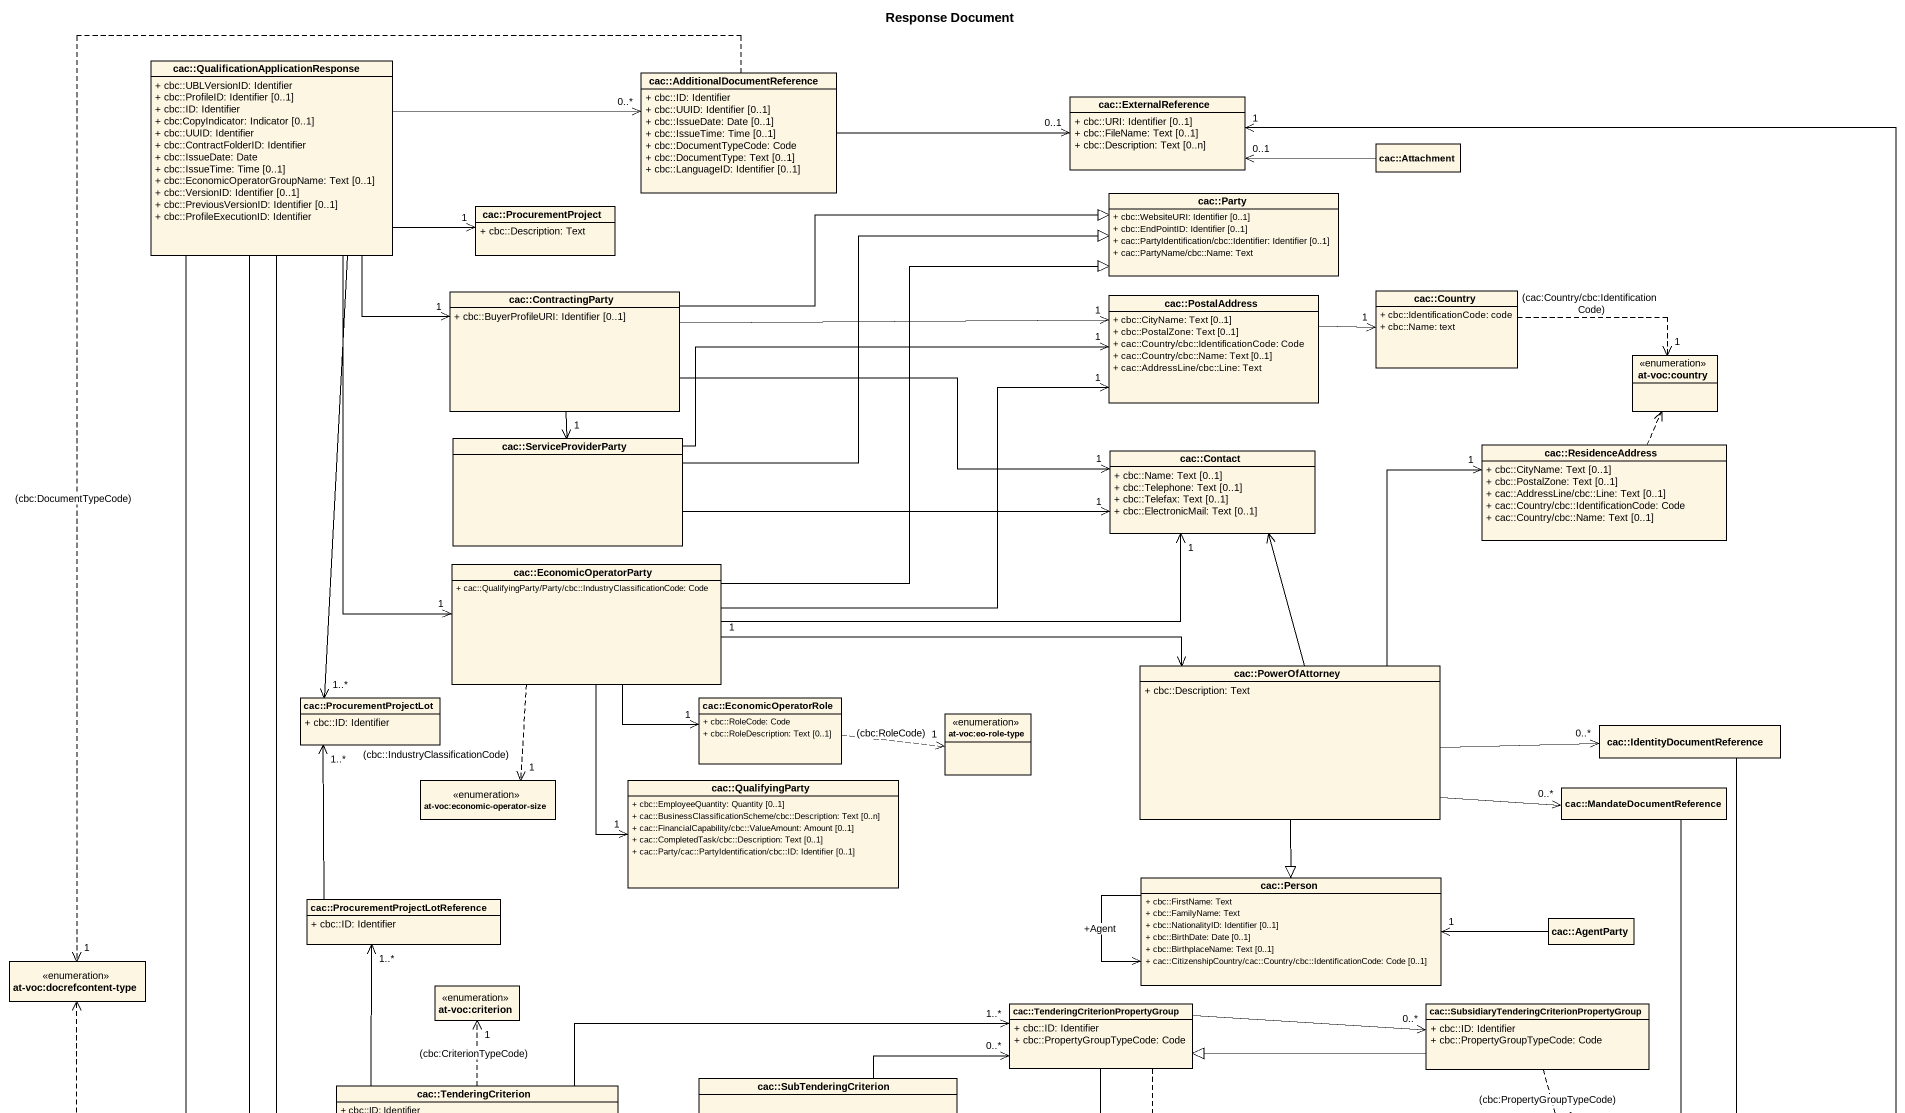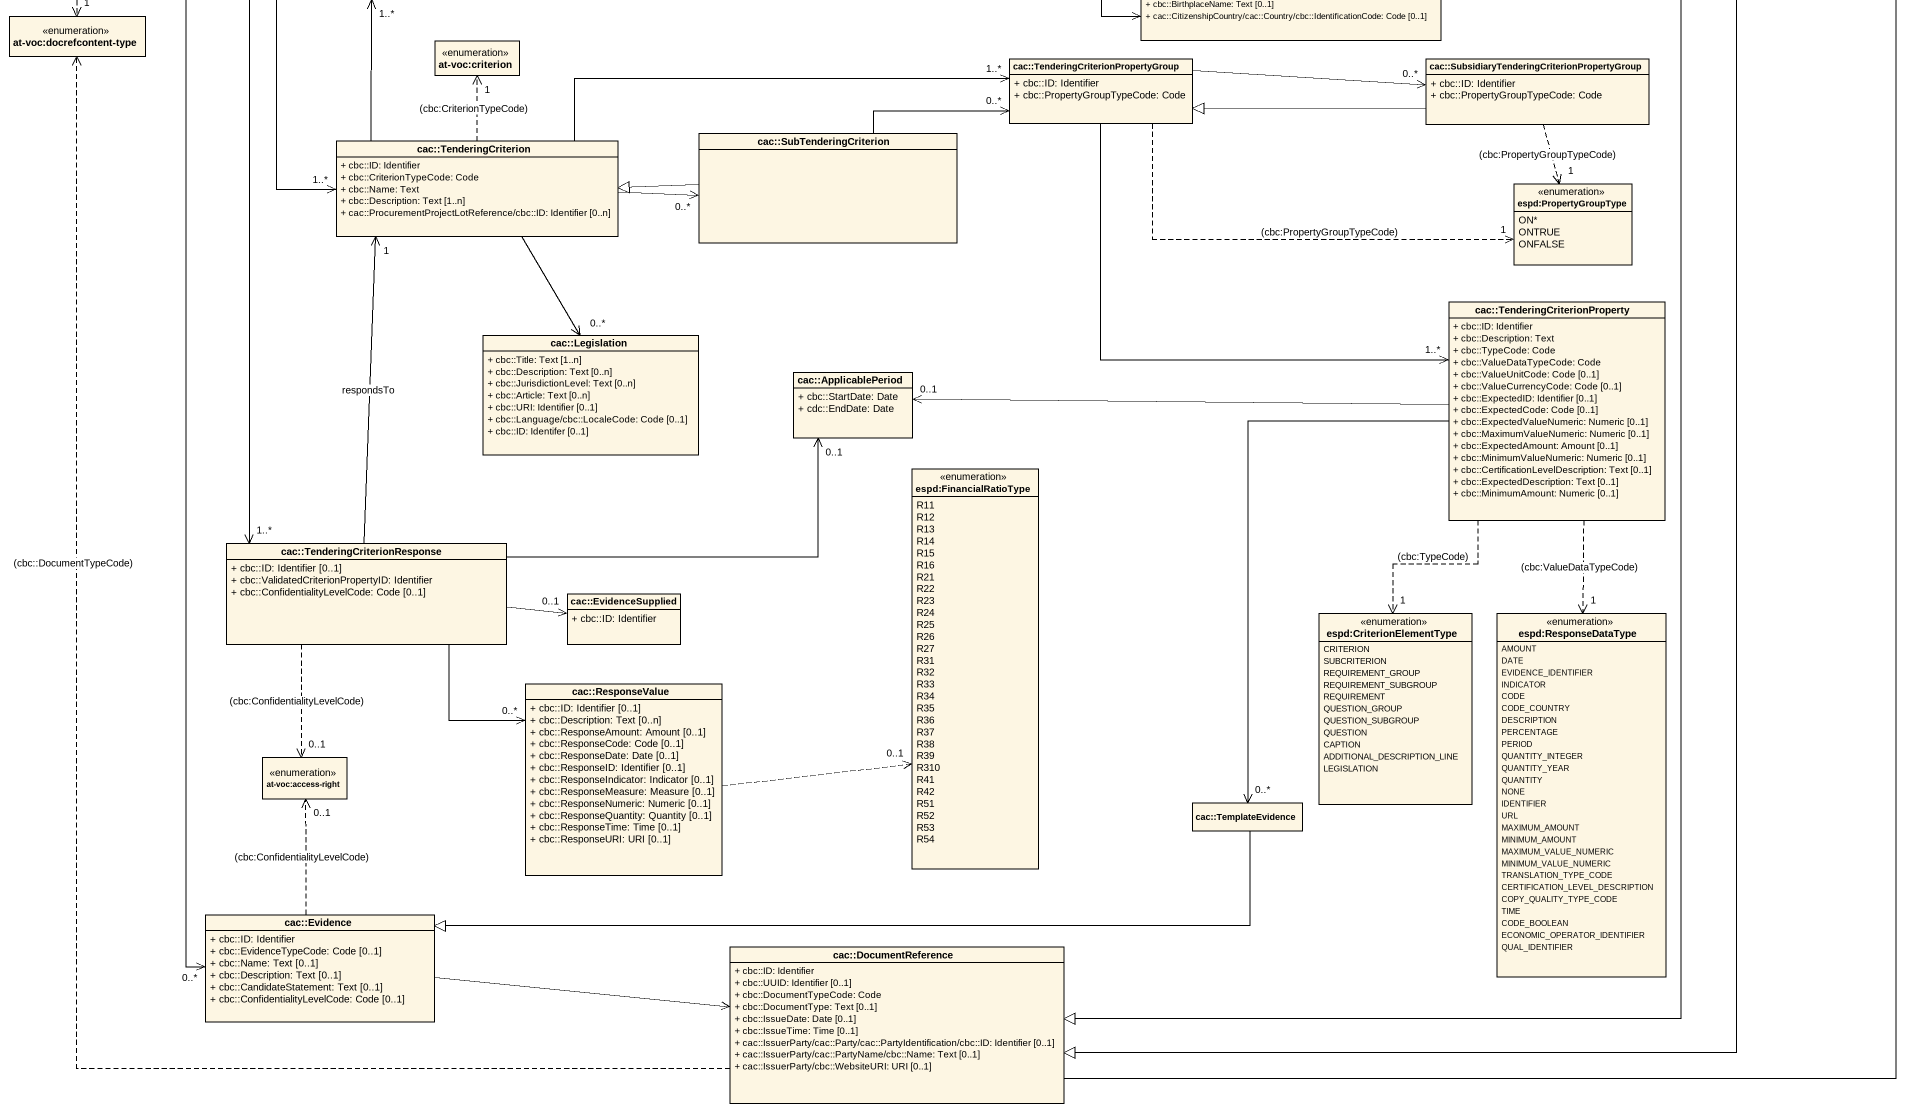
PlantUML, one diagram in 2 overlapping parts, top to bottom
@startuml
title Response Document
hide circle
hide empty members
skinparam classAttributeIconSize 0
class "cac::QualificationApplicationResponse" as cac_QualificationApplication {
  + cbc::UBLVersionID: Identifier
  + cbc::ProfileID: Identifier [0..1]
  + cbc::ID: Identifier
  + cbc:CopyIndicator: Indicator [0..1]
  + cbc::UUID: Identifier
  + cbc::ContractFolderID: Identifier
  + cbc::IssueDate: Date
  + cbc::IssueTime: Time [0..1]
  + cbc::EconomicOperatorGroupName: Text [0..1]
  + cbc::VersionID: Identifier [0..1]
  + cbc::PreviousVersionID: Identifier [0..1]
  + cbc::ProfileExecutionID: Identifier
}
class "cac::AdditionalDocumentReference" as cac_AdditionalDocumentRefere {
  + cbc::ID: Identifier
  + cbc::UUID: Identifier [0..1]
  + cbc::IssueDate: Date [0..1]
  + cbc::IssueTime: Time [0..1]
  + cbc::DocumentTypeCode: Code
  + cbc::DocumentType: Text [0..1]
  + cbc::LanguageID: Identifier [0..1]
}
class "cac::ExternalReference" as cac_ExternalReference {
  + cbc::URI: Identifier [0..1]
  + cbc::FileName: Text [0..1]
  + cbc::Description: Text [0..n]
}
class "cac::Attachment" as cac_Attachment
class "cac::Party" as cac_Party {
  + cbc::WebsiteURI: Identifier [0..1]
  + cbc::EndPointID: Identifier [0..1]
  + cac::PartyIdentification/cbc::Identifier: Identifier [0..1]
  + cac::PartyName/cbc::Name: Text
}
class "cac::ProcurementProject" as cac_ProcurementProject {
  + cbc::Description: Text
}
class "cac::ContractingParty" as cac_ContractingParty {
  + cbc::BuyerProfileURI: Identifier [0..1]
}
class "cac::PostalAddress" as cac_PostalAddress {
  + cbc::CityName: Text [0..1]
  + cbc::PostalZone: Text [0..1]
  + cac::Country/cbc::IdentificationCode: Code
  + cac::Country/cbc::Name: Text [0..1]
  + cac::AddressLine/cbc::Line: Text
}
class "cac::Country" as cac_Country {
  + cbc::IdentificationCode: code
  + cbc::Name: text
}
enum "at-voc:country" as at_voc_country
class "cac::ServiceProviderParty" as cac_ServiceProviderParty
class "cac::Contact" as cac_Contact {
  + cbc::Name: Text [0..1]
  + cbc::Telephone: Text [0..1]
  + cbc::Telefax: Text [0..1]
  + cbc::ElectronicMail: Text [0..1]
}
class "cac::ResidenceAddress" as cac_ResidenceAddress {
  + cbc::CityName: Text [0..1]
  + cbc::PostalZone: Text [0..1]
  + cac::AddressLine/cbc::Line: Text [0..1]
  + cac::Country/cbc::IdentificationCode: Code
  + cac::Country/cbc::Name: Text [0..1]
}
class "cac::EconomicOperatorParty" as cac_EconomicOperatorParty {
  + cac::QualifyingParty/Party/cbc::IndustryClassificationCode: Code
}
class "cac::PowerOfAttorney" as cac_PowerOfAttorney {
  + cbc::Description: Text
}
class "cac::ProcurementProjectLot" as cac_ProcurementProjectLot {
  + cbc::ID: Identifier
}
class "cac::EconomicOperatorRole" as cac_EconomicOperatorRole {
  + cbc::RoleCode: Code
  + cbc::RoleDescription: Text [0..1]
}
enum "at-voc:eo-role-type" as at_voc_eo_role_type
class "cac::IdentityDocumentReference" as cac_IdentityDocumentReferenc
enum "at-voc:economic-operator-size" as at_voc_economic_operator
class "cac::QualifyingParty" as cac_QualifyingParty {
  + cbc::EmployeeQuantity: Quantity [0..1]
  + cac::BusinessClassificationScheme/cbc::Description: Text [0..n]
  + cac::FinancialCapability/cbc::ValueAmount: Amount [0..1]
  + cac::CompletedTask/cbc::Description: Text [0..1]
  + cac::Party/cac::PartyIdentification/cbc::ID: Identifier [0..1]
}
class "cac::MandateDocumentReference" as cac_MandateDocumentReference
class "cac::Person" as cac_Person {
  + cbc::FirstName: Text
  + cbc::FamilyName: Text
  + cbc::NationalityID: Identifier [0..1]
  + cbc::BirthDate: Date [0..1]
  + cbc::BirthplaceName: Text [0..1]
  + cac::CitizenshipCountry/cac::Country/cbc::IdentificationCode: Code [0..1]
}
class "cac::ProcurementProjectLotReference" as cac_ProcurementProjectLotRef {
  + cbc::ID: Identifier
}
class "cac::AgentParty" as cac_AgentParty
enum "at-voc:docrefcontent-type" as at_voc_docrefcontent_type
enum "at-voc:criterion" as at_voc_criterion
class "cac::TenderingCriterionPropertyGroup" as cac_TenderingCriterionProper {
  + cbc::ID: Identifier
  + cbc::PropertyGroupTypeCode: Code
}
class "cac::SubsidiaryTenderingCriterionPropertyGroup" as cac_SubsidiaryTenderingCrite {
  + cbc::ID: Identifier
  + cbc::PropertyGroupTypeCode: Code
}
class "cac::TenderingCriterion" as cac_TenderingCriterion {
  + cbc::ID: Identifier
  + cbc::CriterionTypeCode: Code
  + cbc::Name: Text
  + cbc::Description: Text [1..n]
  + cac::ProcurementProjectLotReference/cbc::ID: Identifier [0..n]
}
class "cac::SubTenderingCriterion" as cac_SubTenderingCriterion
enum "espd:PropertyGroupType" as espd_PropertyGroupType {
  ON*
  ONTRUE
  ONFALSE
}
class "cac::TenderingCriterionProperty" as cac_TenderingCriterionProper_2 {
  + cbc::ID: Identifier
  + cbc::Description: Text
  + cbc::TypeCode: Code
  + cbc::ValueDataTypeCode: Code
  + cbc::ValueUnitCode: Code [0..1]
  + cbc::ValueCurrencyCode: Code [0..1]
  + cbc::ExpectedID: Identifier [0..1]
  + cbc::ExpectedCode: Code [0..1]
  + cbc::ExpectedValueNumeric: Numeric [0..1]
  + cbc::MaximumValueNumeric: Numeric [0..1]
  + cbc::ExpectedAmount: Amount [0..1]
  + cbc::MinimumValueNumeric: Numeric [0..1]
  + cbc::CertificationLevelDescription: Text [0..1]
  + cbc::ExpectedDescription: Text [0..1]
  + cbc::MinimumAmount: Numeric [0..1]
}
class "cac::Legislation" as cac_Legislation {
  + cbc::Title: Text [1..n]
  + cbc::Description: Text [0..n]
  + cbc::JurisdictionLevel: Text [0..n]
  + cbc::Article: Text [0..n]
  + cbc::URI: Identifier [0..1]
  + cbc::Language/cbc::LocaleCode: Code [0..1]
  + cbc::ID: Identifer [0..1]
}
class "cac::ApplicablePeriod" as cac_ApplicablePeriod {
  + cbc::StartDate: Date
  + cdc::EndDate: Date
}
enum "espd:FinancialRatioType" as espd_FinancialRatioType {
  R11
  R12
  R13
  R14
  R15
  R16
  R21
  R22
  R23
  R24
  R25
  R26
  R27
  R31
  R32
  R33
  R34
  R35
  R36
  R37
  R38
  R39
  R310
  R41
  R42
  R51
  R52
  R53
  R54
}
class "cac::TenderingCriterionResponse" as cac_TenderingCriterionRespon {
  + cbc::ID: Identifier [0..1]
  + cbc::ValidatedCriterionPropertyID: Identifier
  + cbc::ConfidentialityLevelCode: Code [0..1]
}
class "cac::EvidenceSupplied" as cac_EvidenceSupplied {
  + cbc::ID: Identifier
}
enum "espd:CriterionElementType" as espd_CriterionElementType {
  CRITERION
  SUBCRITERION
  REQUIREMENT_GROUP
  REQUIREMENT_SUBGROUP
  REQUIREMENT
  QUESTION_GROUP
  QUESTION_SUBGROUP
  QUESTION
  CAPTION
  ADDITIONAL_DESCRIPTION_LINE
  LEGISLATION
}
enum "espd:ResponseDataType" as espd_ResponseDataType {
  AMOUNT
  DATE
  EVIDENCE_IDENTIFIER
  INDICATOR
  CODE
  CODE_COUNTRY
  DESCRIPTION
  PERCENTAGE
  PERIOD
  QUANTITY_INTEGER
  QUANTITY_YEAR
  QUANTITY
  NONE
  IDENTIFIER
  URL
  MAXIMUM_AMOUNT
  MINIMUM_AMOUNT
  MAXIMUM_VALUE_NUMERIC
  MINIMUM_VALUE_NUMERIC
  TRANSLATION_TYPE_CODE
  CERTIFICATION_LEVEL_DESCRIPTION
  COPY_QUALITY_TYPE_CODE
  TIME
  CODE_BOOLEAN
  ECONOMIC_OPERATOR_IDENTIFIER
  QUAL_IDENTIFIER
}
class "cac::ResponseValue" as cac_ResponseValue {
  + cbc::ID: Identifier [0..1]
  + cbc::Description: Text [0..n]
  + cbc::ResponseAmount: Amount [0..1]
  + cbc::ResponseCode: Code [0..1]
  + cbc::ResponseDate: Date [0..1]
  + cbc::ResponseID: Identifier [0..1]
  + cbc::ResponseIndicator: Indicator [0..1]
  + cbc::ResponseMeasure: Measure [0..1]
  + cbc::ResponseNumeric: Numeric [0..1]
  + cbc::ResponseQuantity: Quantity [0..1]
  + cbc::ResponseTime: Time [0..1]
  + cbc::ResponseURI: URI [0..1]
}
enum "at-voc:access-right" as at_voc_access_right
class "cac::TemplateEvidence" as cac_TemplateEvidence
class "cac::Evidence" as cac_Evidence {
  + cbc::ID: Identifier
  + cbc::EvidenceTypeCode: Code [0..1]
  + cbc::Name: Text [0..1]
  + cbc::Description: Text [0..1]
  + cbc::CandidateStatement: Text [0..1]
  + cbc::ConfidentialityLevelCode: Code [0..1]
}
class "cac::DocumentReference" as cac_DocumentReference {
  + cbc::ID: Identifier
  + cbc::UUID: Identifier [0..1]
  + cbc::DocumentTypeCode: Code
  + cbc::DocumentType: Text [0..1]
  + cbc::IssueDate: Date [0..1]
  + cbc::IssueTime: Time [0..1]
  + cac::IssuerParty/cac::Party/cac::PartyIdentification/cbc::ID: Identifier [0..1]
  + cac::IssuerParty/cac::PartyName/cbc::Name: Text [0..1]
  + cac::IssuerParty/cbc::WebsiteURI: URI [0..1]
}
cac_QualificationApplication -right-> "0..*" cac_AdditionalDocumentRefere
cac_QualificationApplication -right-> "1" cac_ProcurementProject
cac_QualificationApplication --> "1" cac_ContractingParty
cac_QualificationApplication --> "1" cac_EconomicOperatorParty
cac_QualificationApplication --> "1..*" cac_ProcurementProjectLot
cac_QualificationApplication --> "1..*" cac_TenderingCriterion
cac_QualificationApplication --> "1..*" cac_TenderingCriterionRespon
cac_QualificationApplication --> "0..*" cac_Evidence
cac_AdditionalDocumentRefere -right-> "0..1" cac_ExternalReference
cac_AdditionalDocumentRefere ..> "1" at_voc_docrefcontent_type : (cbc:DocumentTypeCode)
cac_Attachment -left-> "0..1" cac_ExternalReference
cac_ContractingParty -right-|> cac_Party
cac_ContractingParty -right-> "1" cac_PostalAddress
cac_ContractingParty --> "1" cac_ServiceProviderParty
cac_ContractingParty -right-> "1" cac_Contact
cac_PostalAddress -right-> "1" cac_Country
cac_Country .right.> "1" at_voc_country : (cac:Country/cbc:IdentificationCode)
cac_ServiceProviderParty -right-|> cac_Party
cac_ServiceProviderParty -right-> "1" cac_PostalAddress
cac_ServiceProviderParty -right-> "1" cac_Contact
cac_ResidenceAddress .up.> at_voc_country
cac_EconomicOperatorParty -up-|> cac_Party
cac_EconomicOperatorParty -right-> "1" cac_PostalAddress
cac_EconomicOperatorParty -right-> "1" cac_Contact
cac_EconomicOperatorParty -right-> "1" cac_EconomicOperatorRole
cac_EconomicOperatorParty ..> "1" at_voc_economic_operator : (cbc::IndustryClassificationCode)
cac_EconomicOperatorParty --> "1" cac_QualifyingParty
cac_PowerOfAttorney -up-> cac_Contact
cac_PowerOfAttorney -up-> "1" cac_ResidenceAddress
cac_PowerOfAttorney <-left- "1" cac_EconomicOperatorParty
cac_PowerOfAttorney -right-> "0..*" cac_IdentityDocumentReferenc
cac_PowerOfAttorney -right-> "0..*" cac_MandateDocumentReference
cac_PowerOfAttorney --|> cac_Person
cac_EconomicOperatorRole .right.> "1" at_voc_eo_role_type : (cbc:RoleCode)
cac_IdentityDocumentReferenc --|> cac_DocumentReference
cac_MandateDocumentReference --|> cac_DocumentReference
cac_Person --> cac_Person : +Agent
cac_ProcurementProjectLotRef -up-> "1..*" cac_ProcurementProjectLot
cac_AgentParty -left-> "1" cac_Person
cac_TenderingCriterionProper -right-> "0..*" cac_SubsidiaryTenderingCrite
cac_TenderingCriterionProper .right.> "1" espd_PropertyGroupType : (cbc:PropertyGroupTypeCode)
cac_TenderingCriterionProper --> "1..*" cac_TenderingCriterionProper_2
cac_SubsidiaryTenderingCrite -left-|> cac_TenderingCriterionProper
cac_SubsidiaryTenderingCrite ..> "1" espd_PropertyGroupType : (cbc:PropertyGroupTypeCode)
cac_TenderingCriterion -up-> "1..*" cac_ProcurementProjectLotRef
cac_TenderingCriterion .up.> "1" at_voc_criterion : (cbc:CriterionTypeCode)
cac_TenderingCriterion -right-> "1..*" cac_TenderingCriterionProper
cac_TenderingCriterion -right-> "0..*" cac_SubTenderingCriterion
cac_TenderingCriterion --> "0..*" cac_Legislation
cac_SubTenderingCriterion -right-> "0..*" cac_TenderingCriterionProper
cac_SubTenderingCriterion -left-|> cac_TenderingCriterion
cac_TenderingCriterionProper_2 -left-> "0..1" cac_ApplicablePeriod
cac_TenderingCriterionProper_2 ..> "1" espd_CriterionElementType : (cbc:TypeCode)
cac_TenderingCriterionProper_2 ..> "1" espd_ResponseDataType : (cbc:ValueDataTypeCode)
cac_TenderingCriterionProper_2 --> "0..*" cac_TemplateEvidence
cac_TenderingCriterionRespon -up-> "1" cac_TenderingCriterion : respondsTo
cac_TenderingCriterionRespon -right-> "0..1" cac_ApplicablePeriod
cac_TenderingCriterionRespon -right-> "0..1" cac_EvidenceSupplied
cac_TenderingCriterionRespon --> "0..*" cac_ResponseValue
cac_TenderingCriterionRespon ..> "0..1" at_voc_access_right : (cbc:ConfidentialityLevelCode)
cac_ResponseValue .right.> "0..1" espd_FinancialRatioType
cac_TemplateEvidence -left-|> cac_Evidence
cac_Evidence .up.> "0..1" at_voc_access_right : (cbc:ConfidentialityLevelCode)
cac_Evidence -right-> cac_DocumentReference
cac_DocumentReference -up-> "1" cac_ExternalReference
cac_DocumentReference .up.> at_voc_docrefcontent_type : (cbc::DocumentTypeCode)
@enduml
